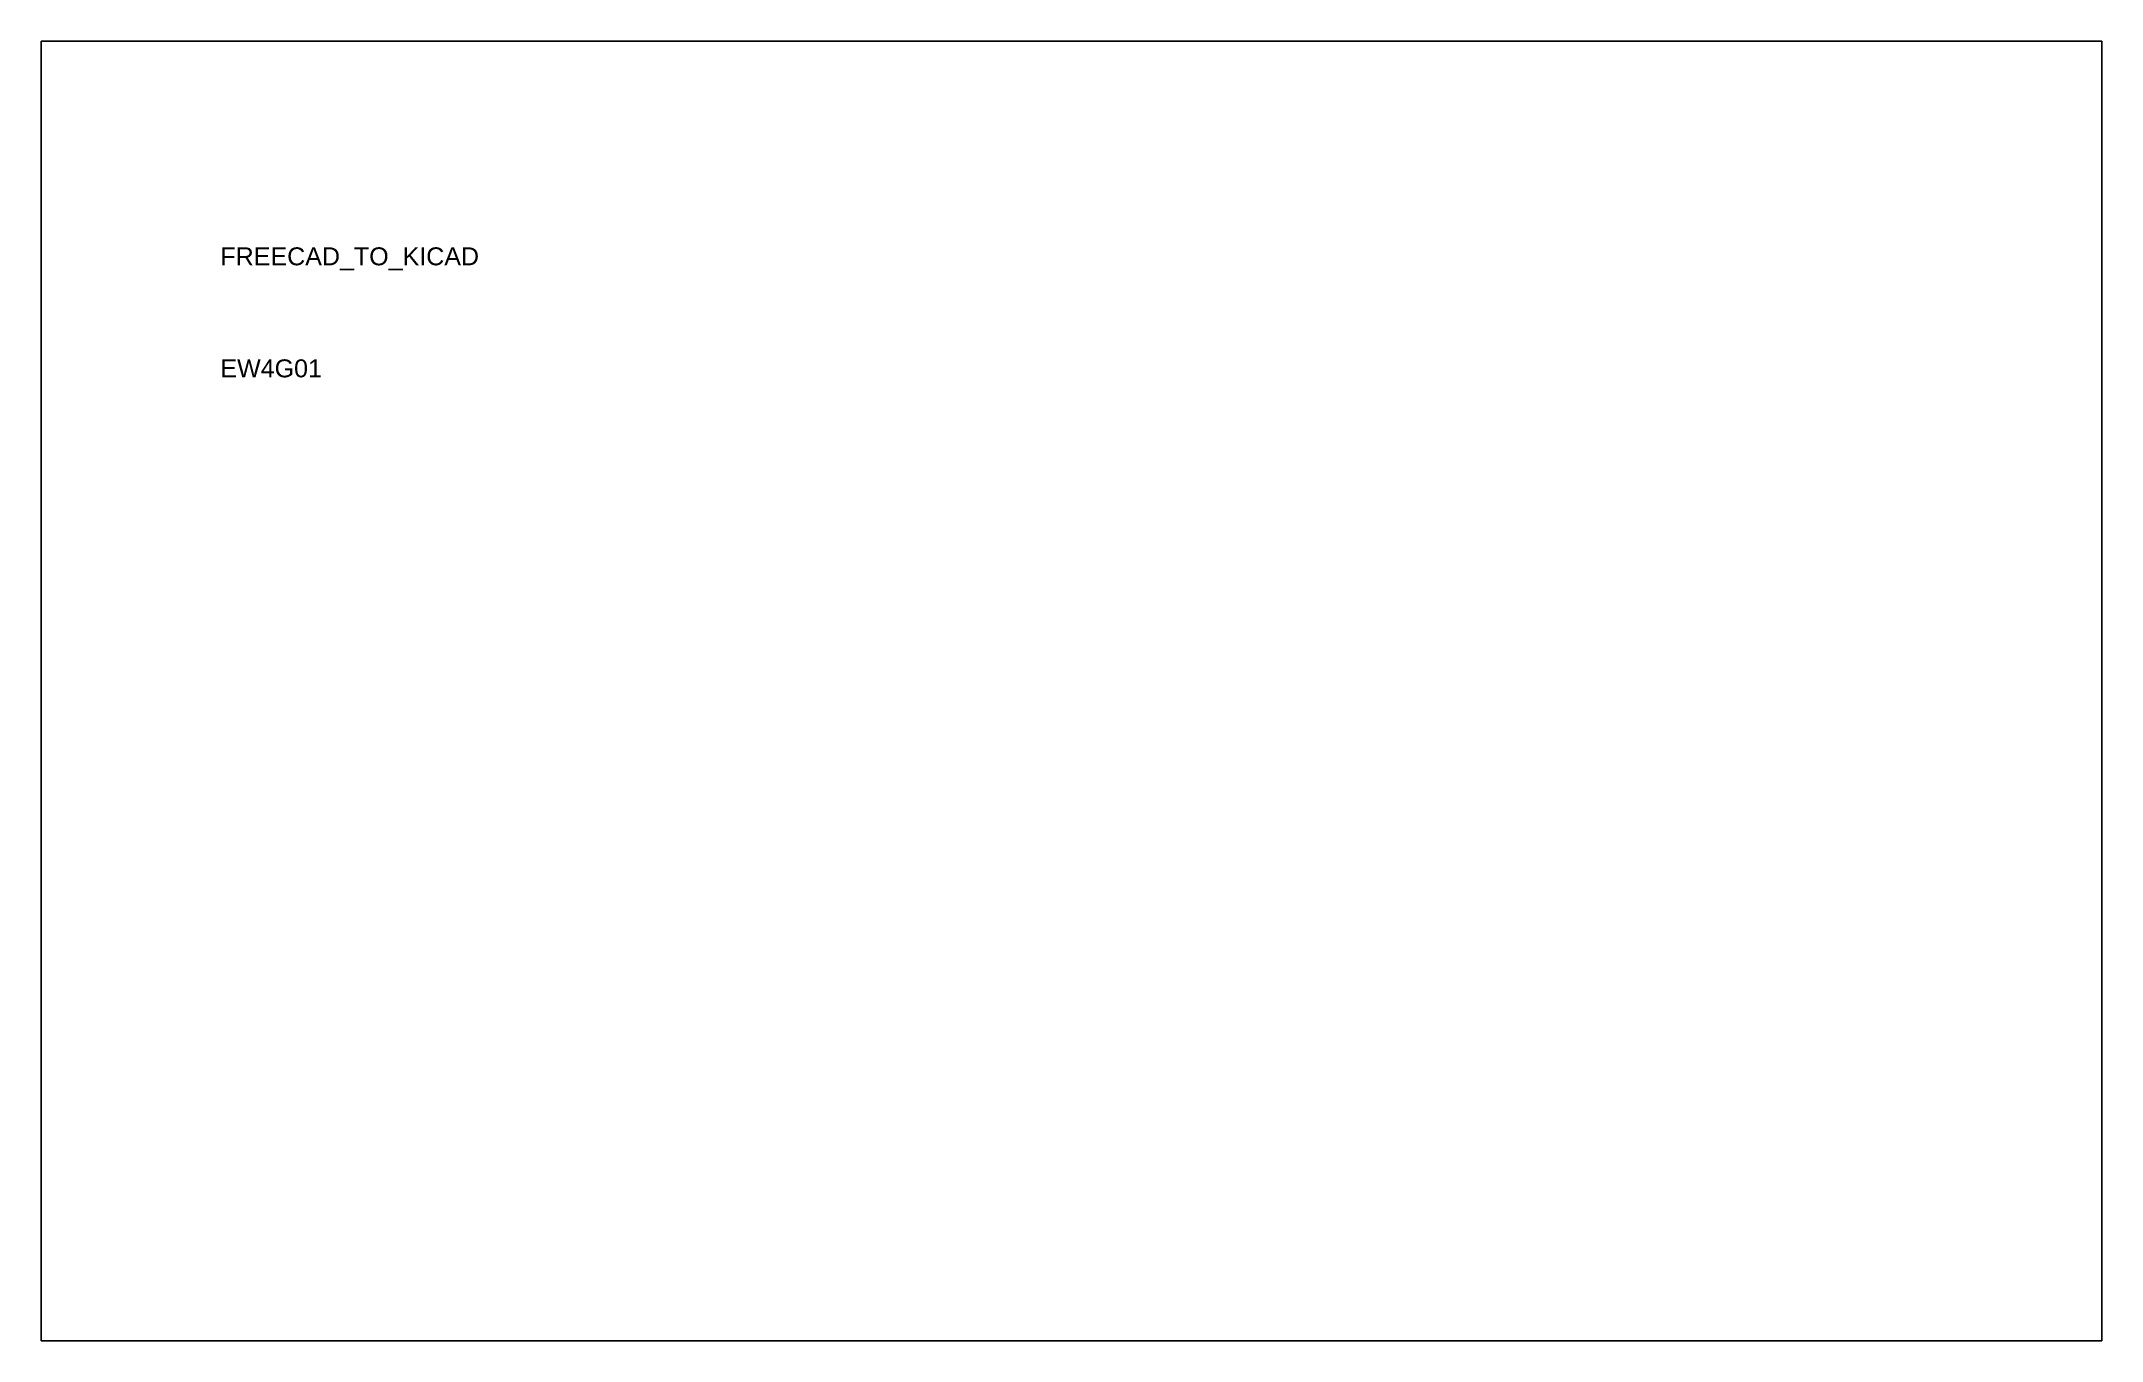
# Model space of a CAD drawing. Extents: x 0 to 92, y 0 to 58.
import ezdxf

# ---------------------------------------------------------------- set-up
doc = ezdxf.new("R2010")
doc.units = 0
doc.styles.get("Standard").update_dxf_attribs({"font": 'ARIAL.TTF'})

msp = doc.modelspace()

# ---------------------------------------------------------------- linework, layer by layer
at = {"layer": 'FREECAD_HANDOFF', "color": 0}
for p, q in [((92, 58), (0, 58)), ((0, 58), (0, 0)), ((92, 0), (92, 58)), ((0, 0), (92, 0))]:
    msp.add_line(p, q, dxfattribs=at)

# ---------------------------------------------------------------- texts
for s, p in [('FREECAD_TO_KICAD', (8, 48)), ('EW4G01', (8, 43))]:
    msp.add_text(s, height=0.8, dxfattribs=at).set_placement(p)

doc.saveas('drawing.dxf')
